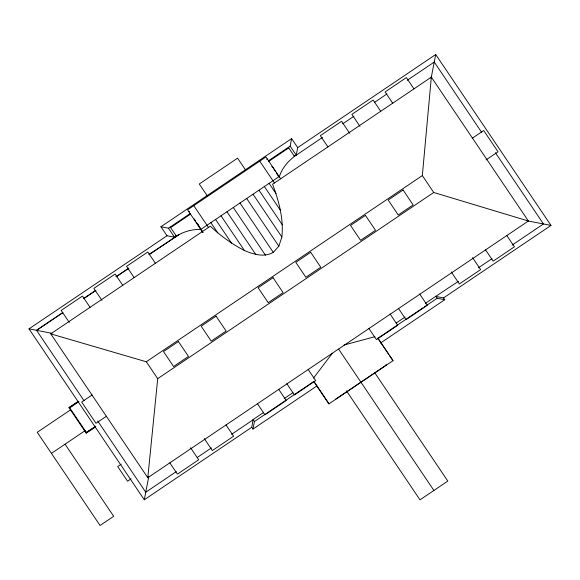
<?xml version="1.0" encoding="UTF-8"?>
<svg xmlns="http://www.w3.org/2000/svg" width="580" height="580" viewBox="0 0 580 580"><rect width="100%" height="100%" fill="white"/><g stroke="black" fill="none" stroke-linecap="round" stroke-linejoin="round"><path stroke-width="0.87" d="M281.873 236.988C283.779 218.936 278.886 200.992 272.571 184.23L431.332 77.147L528.373 221.016L147.791 477.724L50.75 333.855L210.373 226.178C220.53 235.828 231.978 244.086 244.419 250.524C253.46 254.359 264.11 257.643 273.289 252.365L278.857 246.195L281.873 236.988L253.018 194.213M528.373 221.016L433.731 192.48L422.334 175.581L431.332 77.147M147.791 477.724L157.709 378.667L146.305 361.768L50.75 333.855M78.438 401.237L68.962 407.624L86.21 433.202L86.355 432.477L95.722 426.162M201.071 229.709C191.69 228.795 182.338 232.174 174.558 237.227L167.011 235.763L29 328.853L144.282 499.764L148.756 476.774M294.118 155.897L296.235 155.15L290.16 146.138L291.624 138.591L160.935 226.744L167.011 235.763M296.235 155.15L297.707 147.61L291.624 138.591M316.6 386.157L252.981 429.07L251.763 427.264L253.112 419.543L263.625 412.452M252.981 429.07L254.446 421.522L308.727 384.91M297.707 147.61L435.718 54.513L431.092 78.351M279.313 176.936C281.742 168.562 287.695 161.675 294.437 156.368L322.494 137.446M313.505 378.109L332.311 353.278M176.008 235.56L174.558 237.227L168.483 228.215L160.935 226.744M78.438 401.389L69.687 407.769L68.962 407.624L78.916 401.418M188.935 211.831L189.493 211.446M266.727 159.355L267.293 158.978M168.483 228.215L190.196 213.57M268.41 160.805L290.16 146.138M170.629 227.585L190.573 214.129M268.794 161.37L288.738 147.922M271.73 166.772L272.288 166.387L275.551 171.651M29 328.853L36.547 330.317L62.8 312.613M83.803 298.446L95.801 290.348M116.058 276.689L128.803 268.09M149.06 254.424L179.111 234.516L149.096 254.685M342.744 123.787L353.996 116.196M374.245 102.537L386.998 93.938M407.247 80.272L434.253 62.06L481.777 132.516M200.803 229.426L279.161 176.574M78.329 401.933L69.687 407.769L86.355 432.477L95.54 426.75M472.453 138.12L483.705 130.529L498.053 151.793L486.047 159.891M92.169 394.936L81.664 402.02L93.859 420.13L96.012 423.284L106.517 416.201M70.347 409.973L37.229 432.31L100.072 525.487L113.687 516.301L65.054 444.193M146.305 361.768L422.334 175.581M157.709 378.667L433.731 192.48M51.446 453.372L85.282 430.548M86.21 433.202L95.693 426.808M121.22 464.174L117.697 466.552L127.571 481.197L131.094 478.826M284.649 398.264L292.907 392.696M396.133 323.075L405.123 317.006M425.358 303.355L435.855 296.279L437.189 298.258L444.737 299.73L380.473 343.07M176.349 471.576L145.747 492.217L97.723 421.007M197.251 457.475L211.432 447.912M231.587 434.318L253.228 419.717M435.855 296.279L458.367 281.351M478.514 267.764L491.956 258.702M512.104 245.108L543.453 223.96L551 225.424L443.519 297.924L435.971 296.46M309.263 384.547L313.932 381.393M423.088 307.77L377.812 338.307L388.629 354.337M424.444 306.856L437.189 298.258M144.282 499.764L251.763 427.264M335.515 399.294L386.324 365.03L386.019 364.574M84.071 400.773L36.547 330.317L62.807 312.671M83.817 298.548L95.823 290.486M116.087 276.87L128.84 268.301M344.012 345.035L374.926 336.683M36.547 330.317L51.99 333.312M527.169 220.792L543.453 223.96L495.429 152.757M435.718 54.513L551 225.424M413.961 88.863L406.37 77.611L403.194 79.728L385.105 91.952L392.696 103.204M506.833 235.545L514.424 246.804L496.335 259.021L493.159 261.145L485.561 249.893M380.726 111.28L373.136 100.028L351.871 114.369L359.97 126.375M472.526 257.592L480.624 269.599L477.463 271.752L459.36 283.946L451.262 271.94M349.689 133.313L341.591 121.307L320.327 135.647L327.918 146.899M443.519 297.924L444.737 299.73M419.702 294.053L427.3 305.312L424.139 307.458L406.029 319.652L398.438 308.4M288.354 147.356L294.437 156.368M390.101 314.019L397.691 325.279L394.53 327.432L376.427 339.619L368.837 328.367M280.691 178.836L265.945 156.984L187.594 209.837L202.819 232.413M259.753 161.16L274.478 182.983M377.979 338.198L393.102 360.615L328.889 403.926L313.765 381.51M389.608 355.794L392.935 360.731M269.106 183.36L276.015 193.597M264.393 186.535L280.423 210.301M245.485 169.875L237.582 158.159L199.281 183.998L207.183 195.714M258.977 190.189L282.395 224.91M374.731 372.708L447.818 481.074L419.992 499.844L346.47 390.84M246.681 198.483L278.857 246.195M338.633 349.102L433.905 490.462M239.989 203L273.289 252.365M233.305 207.51L265.481 255.214M226.969 211.78L255.816 254.562M221.002 215.804L244.419 250.524M215.579 219.465L231.616 243.23M210.866 222.64L217.775 232.877M308.096 369.337L315.687 380.589L297.605 392.812L294.423 394.936L286.832 383.677M314.918 382.851L329.056 403.818M193.785 205.661L208.503 227.483M170.252 227.019L176.327 236.031M278.625 389.216L286.215 400.468L268.127 412.692L264.951 414.816L257.361 403.557M155.397 263.269L147.806 252.01L144.63 254.134L126.541 266.358L134.132 277.61M253.112 419.543L254.446 421.522M226.026 424.951L233.617 436.211L212.352 450.551L204.254 438.545M122.728 285.309L115.137 274.05L93.866 288.39L101.964 300.396M190.595 447.76L198.686 459.766L177.422 474.114L169.831 462.854M90.052 307.342L82.461 296.09L61.197 310.43L69.295 322.437M194.271 218.928L195.699 221.168M196.656 222.669L202.855 232.392M276.486 173.152L278.349 176.153M197.758 224.119L199.157 226.374M200.085 227.875L202.884 232.384M178.415 341.533L163.509 351.582L173.579 366.509L188.478 356.454L178.415 341.533M216.064 316.136L201.158 326.192L211.221 341.113L226.127 331.064L216.064 316.136M273.057 277.697L258.151 287.752L268.214 302.673L283.12 292.625L273.057 277.697M310.699 252.307L295.8 262.356L305.863 277.284L320.762 267.228L310.699 252.307M365.436 215.383L350.537 225.439L360.601 240.359L375.507 230.304L365.436 215.383M403.086 189.993L388.179 200.042L398.25 214.97L413.149 204.914L403.086 189.993"/></g></svg>
